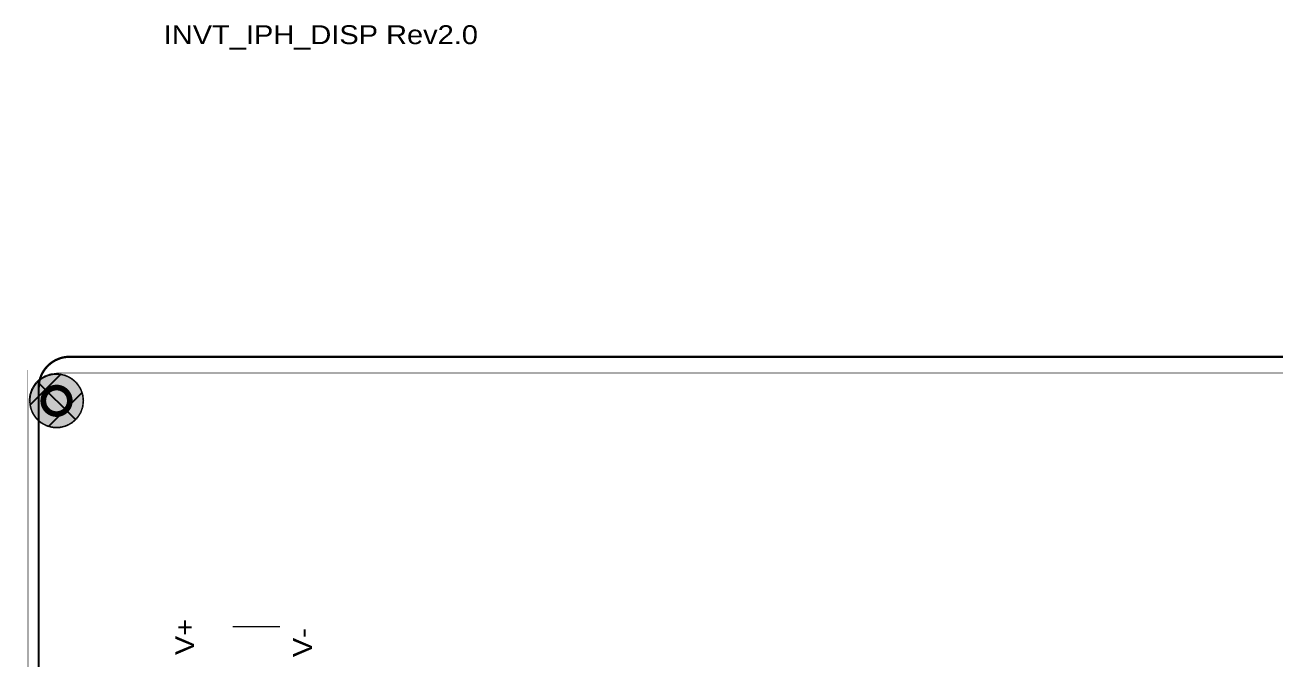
# Model space of a CAD drawing. Extents: x 0 to 215, y -148 to 39.
# Drawn here: x -0.1 to 141.4, y -32.8 to 39 of the extents above; entities that cross this region are included whole.
import ezdxf
from ezdxf.enums import TextEntityAlignment as Align

# ---------------------------------------------------------------- set-up
doc = ezdxf.new("R2010")
doc.units = 0
doc.header["$MEASUREMENT"] = 0
for name, color, linetype in [('BOARD-OUTLINE-LAYER', 6, 'CONTINUOUS'), ('BOTTOM-LAYER', 5, 'CONTINUOUS'), ('MULTI-LAYER', 9, 'CONTINUOUS'), ('TOP-LAYER', 1, 'CONTINUOUS'), ('TOP-SILKSCREEN-LAYER', 40, 'CONTINUOUS')]:
    doc.layers.add(name, color=color, linetype=linetype)
doc.styles.get("Standard").update_dxf_attribs({"font": 'arial.ttf'})

msp = doc.modelspace()

# ---------------------------------------------------------------- hatches: boundary and pattern name
at = {"layer": 'BOTTOM-LAYER'}
msp.add_hatch(color=256, dxfattribs=at).paths.add_polyline_path([(0.4, -3.5), (0.49, -4.24), (0.75, -4.94), (1.18, -5.56), (1.74, -6.05), (2.4, -6.4), (3.13, -6.58), (3.87, -6.58), (4.6, -6.4), (5.26, -6.05), (5.82, -5.56), (6.25, -4.94), (6.51, -4.24), (6.6, -3.5), (6.51, -2.76), (6.25, -2.06), (5.82, -1.44), (5.26, -0.95), (4.6, -0.6), (3.87, -0.42), (3.13, -0.42), (2.4, -0.6), (1.74, -0.95), (1.18, -1.44), (0.75, -2.06), (0.49, -2.76)])
at = {"layer": 'MULTI-LAYER'}
h = msp.add_hatch(dxfattribs=at)
h.set_pattern_fill('ANSI37', color=256, style=0)
h.set_pattern_definition([(45, (0, 0), (-2.2451, 2.2451), []), (135, (0, 0), (-2.2451, -2.2451), [])])
h.paths.add_polyline_path([(0.5, -3.5, 1), (6.5, -3.5, 1)])
msp.add_hatch(color=256, dxfattribs=at).paths.add_polyline_path([(2, -3.5, 1), (5, -3.5, 1)])
at = {"layer": 'TOP-LAYER'}
msp.add_hatch(color=256, dxfattribs=at).paths.add_polyline_path([(0.4, -3.5), (0.49, -4.24), (0.75, -4.94), (1.18, -5.56), (1.74, -6.05), (2.4, -6.4), (3.13, -6.58), (3.87, -6.58), (4.6, -6.4), (5.26, -6.05), (5.82, -5.56), (6.25, -4.94), (6.51, -4.24), (6.6, -3.5), (6.51, -2.76), (6.25, -2.06), (5.82, -1.44), (5.26, -0.95), (4.6, -0.6), (3.87, -0.42), (3.13, -0.42), (2.4, -0.6), (1.74, -0.95), (1.18, -1.44), (0.75, -2.06), (0.49, -2.76)])

# ---------------------------------------------------------------- linework, layer by layer
at = {"layer": 'BOARD-OUTLINE-LAYER', "const_width": 0.254}
msp.add_lwpolyline([(1.48, -103.02), (1.48, -2.02, -0.414), (4.98, 1.48), (178.98, 1.48, -0.414), (182.48, -2.02), (182.48, -103.02, -0.414), (178.98, -106.52), (4.98, -106.52, -0.414)], format="xyb", close=True, dxfattribs=at)
at = {"layer": 'BOTTOM-LAYER'}
for points, const_width in [([(0.25, -116.71), (0.25, 0), (187.07, 0), (187.07, -116.71)], 0.00508), ([(0.4, -3.5), (0.49, -4.24), (0.75, -4.94), (1.18, -5.56), (1.74, -6.05), (2.4, -6.4), (3.13, -6.58), (3.87, -6.58), (4.6, -6.4), (5.26, -6.05), (5.82, -5.56), (6.25, -4.94), (6.51, -4.24), (6.6, -3.5), (6.51, -2.76), (6.25, -2.06), (5.82, -1.44), (5.26, -0.95), (4.6, -0.6), (3.87, -0.42), (3.13, -0.42), (2.4, -0.6), (1.74, -0.95), (1.18, -1.44), (0.75, -2.06), (0.49, -2.76)], 0.0508)]:
    msp.add_lwpolyline(points, close=True, dxfattribs=dict(at, const_width=const_width))
at = {"layer": 'BOTTOM-LAYER', "const_width": 0.0508}
msp.add_lwpolyline([(177.5, -107.64), (3.5, -107.64), (2.8, -107.56), (2.14, -107.33), (1.54, -106.96), (1.04, -106.46), (0.67, -105.86), (0.44, -105.2), (0.36, -104.5), (0.36, -3.5), (0.44, -2.8), (0.67, -2.14), (1.04, -1.54), (1.54, -1.04), (2.14, -0.67), (2.8, -0.44), (3.5, -0.36), (177.5, -0.36)], dxfattribs=at)
at = {"layer": 'MULTI-LAYER'}
for points, const_width in [([(0.5, -3.5, 1), (6.5, -3.5, 1)], 0.129), ([(2, -3.5, 1), (5, -3.5, 1)], 0.645)]:
    msp.add_lwpolyline(points, format="xyb", close=True, dxfattribs=dict(at, const_width=const_width))
at = {"layer": 'TOP-LAYER'}
for points, const_width in [([(-0.06, -116.9), (-0.06, -0.19), (186.75, -0.19), (186.75, -116.9)], 0.00508), ([(0.4, -3.5), (0.49, -4.24), (0.75, -4.94), (1.18, -5.56), (1.74, -6.05), (2.4, -6.4), (3.13, -6.58), (3.87, -6.58), (4.6, -6.4), (5.26, -6.05), (5.82, -5.56), (6.25, -4.94), (6.51, -4.24), (6.6, -3.5), (6.51, -2.76), (6.25, -2.06), (5.82, -1.44), (5.26, -0.95), (4.6, -0.6), (3.87, -0.42), (3.13, -0.42), (2.4, -0.6), (1.74, -0.95), (1.18, -1.44), (0.75, -2.06), (0.49, -2.76)], 0.0508)]:
    msp.add_lwpolyline(points, close=True, dxfattribs=dict(at, const_width=const_width))
at = {"layer": 'TOP-LAYER', "const_width": 0.0508}
msp.add_lwpolyline([(177.5, -107.64), (3.5, -107.64), (2.8, -107.56), (2.14, -107.33), (1.54, -106.96), (1.04, -106.46), (0.67, -105.86), (0.44, -105.2), (0.36, -104.5), (0.36, -3.5), (0.44, -2.8), (0.67, -2.14), (1.04, -1.54), (1.54, -1.04), (2.14, -0.67), (2.8, -0.44), (3.5, -0.36), (177.5, -0.36)], dxfattribs=at)
at = {"layer": 'TOP-SILKSCREEN-LAYER', "const_width": 0.152}
msp.add_lwpolyline([(28.78, -29.03), (23.42, -29.03)], dxfattribs=at)
msp.add_lwpolyline([(28.78, -29.03), (23.42, -29.03)], dxfattribs=at)

# ---------------------------------------------------------------- texts
at = {"layer": 'TOP-SILKSCREEN-LAYER', "width": 1.1}
msp.add_text('INVT_IPH_DISP Rev2.0', height=2.1336, dxfattribs=at).set_placement((15.62, 36.2), align=Align.BOTTOM_LEFT)
for s, p in [('V+', (19.69, -32.26)), ('V+', (19.69, -32.26)), ('V-', (33.02, -32.49)), ('V-', (33.02, -32.49))]:
    msp.add_text(s, height=2.134, rotation=90, dxfattribs=at).set_placement(p, align=Align.BOTTOM_LEFT)

doc.saveas('drawing.dxf')
